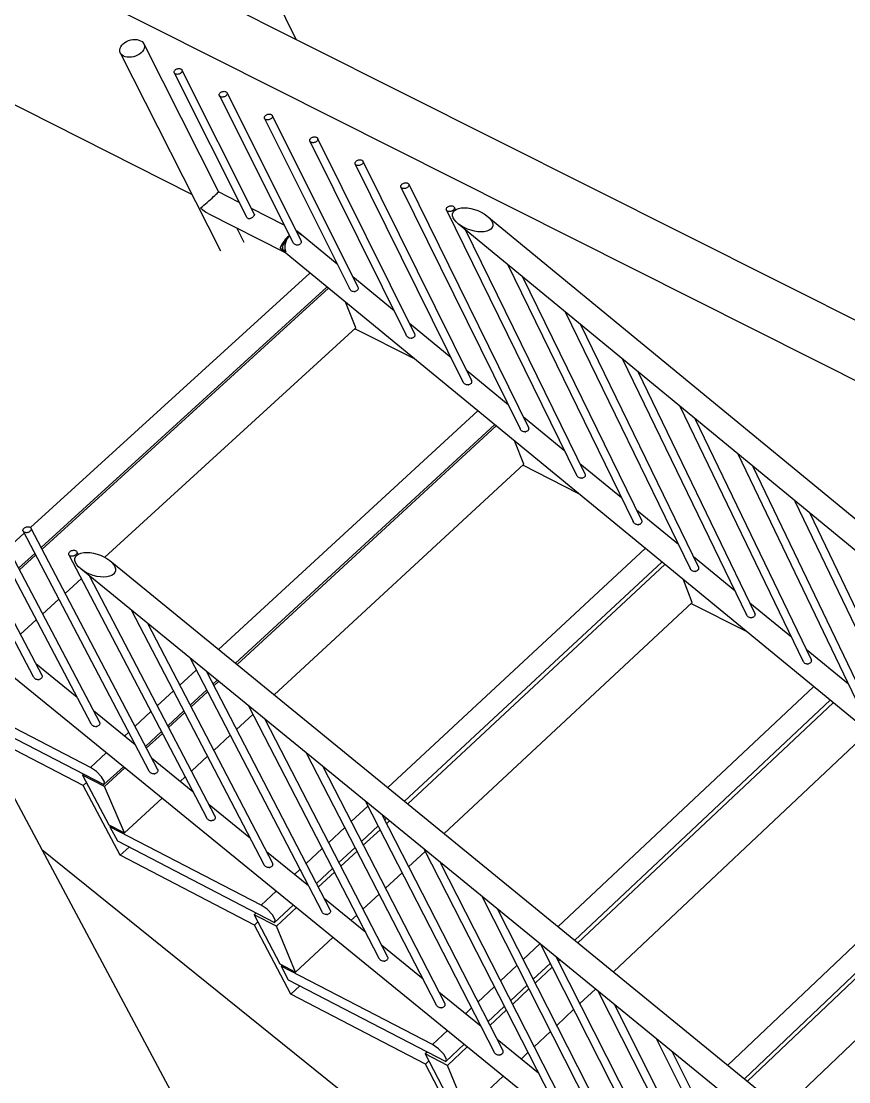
# Model space of a CAD drawing. Header units: millimetres. Extents: x 13967 to 26400, y -11617 to -3396.
# Drawn here: x 15631 to 16043, y -6279 to -5751 of the extents above; entities that cross this region are included whole.
import ezdxf

# ---------------------------------------------------------------- set-up
doc = ezdxf.new("R2010")
doc.units = ezdxf.units.MM
doc.header["$MEASUREMENT"] = 0
for name, color, linetype in [('NewA-Ee_25_10-M_WallsInternal', 7, 'Continuous'), ('NewA-Ee_35_10-M_StairsInternal', 7, 'Continuous'), ('NewA-Ss_25_15_60_05-M_BalustradeAndGuardingSystems', 7, 'Continuous')]:
    doc.layers.add(name, color=color, linetype=linetype)

# ---------------------------------------------------------------- blocks, each defined once
blk = doc.blocks.new('Section Elem_35_1', base_point=(20019.04, -7720.32))
at = {"layer": 'NewA-Ee_25_10-M_WallsInternal', "linetype": 'Continuous'}
blk.add_line((15767.77, -5760.52), (15661.63, -5545.98), dxfattribs=at)
blk = doc.blocks.new('Section Elem_52_1', base_point=(20019.04, -7720.32))
at = {"layer": 'NewA-Ee_25_10-M_WallsInternal', "linetype": 'Continuous'}
for p, q in [((15545.1, -5648.79), (16430.95, -6093.27)), ((15523.81, -5667.58), (16433.8, -6125.15))]:
    blk.add_line(p, q, dxfattribs=at)
blk = doc.blocks.new('Section Elem_100_1', base_point=(20019.04, -7720.32))
at = {"layer": 'NewA-Ee_25_10-M_WallsInternal', "linetype": 'Continuous'}
for q in [(15592.3, -6071.79), (15547.52, -6460.7)]:
    blk.add_line((15716.04, -6303.25), q, dxfattribs=at)
blk = doc.blocks.new('Section Elem_106_1', base_point=(20019.04, -7720.32))
at = {"layer": 'NewA-Ee_35_10-M_StairsInternal', "linetype": 'Continuous'}
for p, q in [((15715.87, -5837.69), (15574.99, -5766.47)), ((15774.62, -5876.76), (15635.59, -6003.3)), ((15783.06, -5883.69), (15640.88, -6013.24)), ((15783.79, -5884.29), (15641.34, -6014.11)), ((15797.52, -5903.94), (15792.55, -5891.48)), ((15797.52, -5903.94), (15672.57, -6018.06)), ((15826.64, -5919.46), (15796.97, -5904.44)), ((15858.13, -5945.32), (15729.2, -6063.89)), ((15866.49, -5952.19), (15737.66, -6070.79)), ((15867.21, -5952.77), (15738.38, -6071.38)), ((15881, -5971.82), (15876.55, -5960.44)), ((15881, -5971.82), (15756.8, -6086.42)), ((15908.09, -5986.33), (15880.46, -5972.32)), ((15632.47, -6006.14), (15624.35, -6013.53)), ((15637.72, -6016.13), (15629.61, -6023.52)), ((15638.17, -6016.99), (15630.07, -6024.38)), ((15941.37, -6013.66), (15813.37, -6132.59)), ((15949.65, -6020.45), (15821.74, -6139.42)), ((15951.2, -6021.73), (15823.31, -6140.7)), ((15660.92, -6028.7), (15652.86, -6036.06)), ((15964.7, -6040.49), (15960.41, -6029.28)), ((15649.71, -6038.94), (15641.63, -6046.32)), ((15964.7, -6040.49), (15841.39, -6155.46)), ((15991.72, -6054.99), (15964.17, -6040.99)), ((15638.48, -6049.19), (15630.55, -6056.43)), ((15718.07, -6074.13), (15709.88, -6081.66)), ((15728.47, -6079.25), (15726.39, -6081.16)), ((15729.19, -6079.84), (15726.84, -6082.01)), ((15706.73, -6084.56), (15698.69, -6091.95)), ((15723.24, -6084.07), (15715.06, -6091.6)), ((15723.68, -6084.92), (15715.5, -6092.45)), ((16025.18, -6082.46), (15898.12, -6201.75)), ((15665.43, -6122.54), (15601.85, -6089.69)), ((16033.37, -6089.18), (15906.4, -6208.51)), ((16034.9, -6090.44), (15907.94, -6209.77)), ((15605.63, -6096.77), (15672.11, -6131.14)), ((15695.55, -6094.84), (15687.57, -6102.18)), ((15711.92, -6094.49), (15703.88, -6101.89)), ((15712.36, -6095.34), (15704.33, -6102.74)), ((15746.22, -6096.18), (15738.09, -6103.69)), ((15661.77, -6131.55), (15609.86, -6104.7)), ((15684.45, -6105.05), (15682.37, -6106.96)), ((15700.75, -6104.77), (15692.79, -6112.1)), ((15701.2, -6105.62), (15693.23, -6112.95)), ((15734.94, -6106.59), (15726.79, -6114.11)), ((16048.11, -6108.92), (15925.68, -6224.25)), ((15673.3, -6115.3), (15665.43, -6122.54)), ((15723.66, -6117), (15715.65, -6124.39)), ((15668.36, -6124.57), (15665.43, -6122.54)), ((15681.8, -6122.22), (15672.11, -6131.14)), ((15682.52, -6122.81), (15672.49, -6132.05)), ((15661.95, -6125.89), (15661.46, -6126.35)), ((15672.49, -6132.05), (15661.46, -6126.35)), ((15661.46, -6126.35), (15674.56, -6151.09)), ((15671.01, -6127.32), (15668.36, -6124.57)), ((15672.43, -6129.81), (15671.01, -6127.32)), ((15712.53, -6127.27), (15710.09, -6129.53)), ((15663.41, -6130.04), (15661.77, -6131.55)), ((15680.18, -6166.27), (15661.77, -6131.55)), ((15672.11, -6131.14), (15672.43, -6129.81)), ((15682.35, -6155.12), (15672.49, -6132.05)), ((15701.04, -6137.88), (15682.35, -6155.12)), ((15803.5, -6141.77), (15795.13, -6149.54)), ((15812.62, -6147.91), (15811.72, -6148.74)), ((15814.19, -6149.19), (15812.67, -6150.6)), ((15674.56, -6151.09), (15682.35, -6155.12)), ((15675.62, -6151.63), (15675.1, -6152.11)), ((15750.41, -6191.09), (15675.1, -6152.11)), ((15675.1, -6152.11), (15678.82, -6159.13)), ((15792, -6152.45), (15783.88, -6160)), ((15808.58, -6151.67), (15800.23, -6159.43)), ((15809.53, -6153.53), (15801.18, -6161.29)), ((16108.69, -6151.02), (15982.56, -6270.67)), ((15678.82, -6159.13), (15757.02, -6199.62)), ((16116.8, -6157.67), (15990.75, -6277.36)), ((16118.3, -6158.9), (15992.26, -6278.59)), ((15641.21, -6163.34), (15997.7, -6450.46)), ((15684.65, -6162.15), (15680.18, -6166.27)), ((15780.75, -6162.9), (15772.7, -6170.38)), ((15797.1, -6162.34), (15788.99, -6169.89)), ((15798.05, -6164.2), (15789.95, -6171.74)), ((15831.86, -6164.34), (15823.65, -6172)), ((15747.11, -6200.95), (15680.18, -6166.27)), ((15769.59, -6173.28), (15766.89, -6175.79)), ((15785.87, -6172.79), (15777.83, -6180.27)), ((15786.83, -6174.64), (15778.79, -6182.12)), ((15820.52, -6174.92), (15812.2, -6182.68)), ((16131.21, -6177.1), (16009.66, -6292.79)), ((15757.88, -6184.16), (15750.41, -6191.09)), ((15809.08, -6185.59), (15801, -6193.12)), ((15753.34, -6193.11), (15750.41, -6191.09)), ((15766.29, -6191), (15757.02, -6199.62)), ((15747.88, -6194.89), (15746.87, -6195.82)), ((15757.92, -6201.54), (15746.87, -6195.82)), ((15746.87, -6195.82), (15759.7, -6220.31)), ((15755.97, -6195.85), (15753.34, -6193.11)), ((15757.37, -6198.32), (15755.97, -6195.85)), ((15767.87, -6192.29), (15757.92, -6201.54)), ((15797.89, -6196.02), (15795.02, -6198.7)), ((15748.76, -6199.41), (15747.11, -6200.95)), ((15765.12, -6235.32), (15747.11, -6200.95)), ((15757.02, -6199.62), (15757.37, -6198.32)), ((15767.5, -6224.35), (15757.92, -6201.54)), ((15786.03, -6207.07), (15767.5, -6224.35)), ((15889.05, -6210.26), (15880.71, -6218.1)), ((15897.34, -6217.02), (15897.28, -6217.08)), ((15759.7, -6220.31), (15767.5, -6224.35)), ((15760.74, -6220.84), (15760.23, -6221.32)), ((15835.63, -6260.42), (15760.23, -6221.32)), ((15760.23, -6221.32), (15763.87, -6228.27)), ((15877.59, -6221.03), (15869.39, -6228.72)), ((15894.15, -6220.02), (15885.72, -6227.94)), ((15895.08, -6221.86), (15886.66, -6229.78)), ((15898.89, -6218.28), (15898.21, -6218.92)), ((15763.87, -6228.27), (15842.16, -6268.88)), ((15769.53, -6231.2), (15765.12, -6235.32)), ((15866.28, -6231.65), (15858.15, -6239.28)), ((15882.6, -6230.87), (15874.42, -6238.57)), ((15883.54, -6232.71), (15875.36, -6240.4)), ((15916.64, -6232.76), (15908.91, -6240.04)), ((15832.13, -6270.09), (15765.12, -6235.32)), ((15855.05, -6242.19), (15851.97, -6245.08)), ((15871.31, -6241.49), (15863.19, -6249.11)), ((15872.25, -6243.32), (15864.14, -6250.95)), ((15905.79, -6242.98), (15897.39, -6250.89)), ((15843.03, -6253.47), (15835.63, -6260.42)), ((15894.29, -6253.82), (15886.13, -6261.5)), ((15851.35, -6260.25), (15842.16, -6268.88)), ((15832.97, -6264.11), (15831.98, -6265.04)), ((15843.04, -6270.78), (15831.98, -6265.04)), ((15831.98, -6265.04), (15844.53, -6289.27)), ((15838.55, -6262.44), (15835.63, -6260.42)), ((15841.17, -6265.16), (15838.55, -6262.44)), ((15842.54, -6267.6), (15841.17, -6265.16)), ((15852.9, -6261.51), (15843.04, -6270.78)), ((15883.04, -6264.41), (15879.64, -6267.62)), ((15833.79, -6268.53), (15832.13, -6270.09)), ((15849.75, -6304.11), (15832.13, -6270.09)), ((15842.16, -6268.88), (15842.54, -6267.6)), ((15852.34, -6293.33), (15843.04, -6270.78)), ((15870.72, -6276.02), (15852.34, -6293.33))]:
    blk.add_line(p, q, dxfattribs=at)
blk = doc.blocks.new('Section Elem_245_1', base_point=(20019.04, -7720.32))
at = {"layer": 'NewA-Ss_25_15_60_05-M_BalustradeAndGuardingSystems', "linetype": 'Continuous'}
for p, q in [((15692.07, -5762.81), (15729.14, -5836.39)), ((15680.23, -5767.16), (15730.05, -5865.75)), ((15707.09, -5777.2), (15743.11, -5848.84)), ((15710.94, -5775.78), (15746.92, -5847.43)), ((15729.55, -5788.51), (15765.96, -5861.21)), ((15733.4, -5787.09), (15770.16, -5860.57)), ((15752.04, -5799.83), (15794.25, -5884.44)), ((15755.89, -5798.41), (15798.45, -5883.8)), ((15774.57, -5811.18), (15822.51, -5907.65)), ((15778.43, -5809.75), (15826.7, -5907)), ((15797.14, -5822.54), (15850.74, -5930.82)), ((15801, -5821.11), (15854.92, -5930.17)), ((15823.77, -5832.57), (15883.3, -5953.48)), ((15726.68, -5838.73), (15727.37, -5838.1)), ((15727.37, -5838.1), (15727.97, -5837.55)), ((15727.97, -5837.55), (15728.47, -5837.09)), ((15728.47, -5837.09), (15728.83, -5836.73)), ((15728.83, -5836.73), (15729.06, -5836.5)), ((15729.06, -5836.5), (15729.14, -5836.39)), ((15739.48, -5841.61), (15729.14, -5836.39)), ((15819.91, -5834), (15879.13, -5954.14)), ((15720.59, -5844.06), (15721.18, -5843.57)), ((15721.18, -5843.57), (15721.86, -5842.98)), ((15721.86, -5842.98), (15722.62, -5842.33)), ((15722.62, -5842.33), (15723.42, -5841.63)), ((15723.42, -5841.63), (15724.26, -5840.89)), ((15724.26, -5840.89), (15725.1, -5840.15)), ((15725.1, -5840.15), (15725.91, -5839.42)), ((15725.91, -5839.42), (15726.68, -5838.73)), ((15720.12, -5844.45), (15720.59, -5844.06)), ((15721.32, -5845.5), (15720.12, -5844.45)), ((15722.62, -5846.41), (15721.32, -5845.5)), ((15723.96, -5847.14), (15722.62, -5846.41)), ((15723.96, -5847.14), (15761.92, -5866.34)), ((15743.11, -5848.84), (15743.25, -5849.08)), ((15761.79, -5852.89), (15745.54, -5844.68)), ((15745.84, -5849.11), (15746.13, -5848.91)), ((15746.13, -5848.91), (15746.37, -5848.69)), ((15746.37, -5848.69), (15746.6, -5848.48)), ((15746.77, -5848.26), (15746.6, -5848.48)), ((15746.89, -5848.03), (15746.77, -5848.26)), ((15746.91, -5847.97), (15746.89, -5848.03)), ((15746.91, -5847.97), (15746.96, -5847.82)), ((15746.92, -5847.43), (15746.98, -5847.62)), ((15746.98, -5847.62), (15746.96, -5847.82)), ((15842.56, -5845.4), (15907.29, -5977.26)), ((15846.41, -5843.97), (15847.07, -5845.31)), ((15862.66, -5848.21), (16306.12, -6213.22)), ((15743.25, -5849.08), (15743.44, -5849.27)), ((15743.44, -5849.27), (15743.68, -5849.42)), ((15743.68, -5849.42), (15743.95, -5849.53)), ((15743.95, -5849.53), (15744.24, -5849.58)), ((15744.24, -5849.58), (15744.56, -5849.58)), ((15744.56, -5849.58), (15744.88, -5849.52)), ((15744.88, -5849.52), (15745.21, -5849.41)), ((15745.21, -5849.41), (15745.45, -5849.29)), ((15745.45, -5849.29), (15745.53, -5849.27)), ((15745.53, -5849.27), (15745.84, -5849.11)), ((16297.53, -6221.79), (15848.49, -5852.34)), ((15738.18, -5854.33), (15741.75, -5861.41)), ((15763.05, -5859.33), (15762.35, -5860.14)), ((15763.05, -5859.31), (15762.36, -5860.09)), ((15762.53, -5860.24), (15763.13, -5859.37)), ((15763.78, -5858.55), (15763.05, -5859.31)), ((15763.78, -5858.56), (15763.05, -5859.33)), ((15763.13, -5859.37), (15763.8, -5858.57)), ((15763.95, -5858.65), (15763.34, -5859.48)), ((15763.4, -5859.59), (15763.99, -5858.73)), ((15764.36, -5858.01), (15763.78, -5858.55)), ((15763.78, -5858.56), (15763.78, -5858.56)), ((15763.8, -5858.57), (15764.36, -5858.01)), ((15764.43, -5858.15), (15763.95, -5858.65)), ((15763.99, -5858.73), (15764.47, -5858.23)), ((15764.36, -5858.01), (15764.36, -5858.01)), ((15767.94, -5855.79), (15767.78, -5855.8)), ((15768.18, -5855.9), (15767.94, -5855.79)), ((15767.98, -5856.2), (15768.05, -5856.2)), ((15768.05, -5856.2), (15768.59, -5856.32)), ((15768.61, -5856.48), (15768.1, -5856.46)), ((15768.87, -5856.47), (15768.18, -5855.9)), ((15768.23, -5856.71), (15768.76, -5856.79)), ((15768.59, -5856.32), (15768.66, -5856.37)), ((15768.59, -5856.32), (15769.33, -5856.7)), ((15769.33, -5856.7), (15768.61, -5856.48)), ((15768.76, -5856.79), (15769.52, -5857.09)), ((15769.97, -5857.07), (15769.33, -5856.7)), ((15769.52, -5857.09), (15770.21, -5857.57)), ((15770.5, -5857.6), (15769.97, -5857.07)), ((15770.21, -5857.57), (15770.27, -5857.63)), ((15788.23, -5872.36), (15770.21, -5857.57)), ((15770.78, -5858.03), (15770.5, -5857.6)), ((15851.88, -5855.12), (15911.45, -5976.6)), ((15760.03, -5863.66), (15759.89, -5864.15)), ((15759.98, -5863.97), (15759.89, -5864.3)), ((15759.89, -5864.15), (15759.89, -5864.3)), ((15759.89, -5864.3), (15761.2, -5865.22)), ((15760.25, -5863.32), (15759.98, -5863.97)), ((15760.29, -5863.07), (15760.03, -5863.66)), ((15760.63, -5862.59), (15760.25, -5863.32)), ((15760.67, -5862.4), (15760.29, -5863.07)), ((15761.12, -5861.8), (15760.63, -5862.59)), ((15761.15, -5861.66), (15760.67, -5862.4)), ((15761.11, -5864.55), (15761.15, -5863.78)), ((15761.2, -5865.22), (15761.11, -5864.55)), ((15761.7, -5860.97), (15761.12, -5861.8)), ((15761.72, -5860.89), (15761.15, -5861.66)), ((15761.15, -5863.78), (15761.32, -5862.93)), ((15761.32, -5862.93), (15761.61, -5862.04)), ((15761.61, -5862.04), (15762.02, -5861.14)), ((15762.35, -5860.14), (15761.7, -5860.97)), ((15762.36, -5860.09), (15761.72, -5860.89)), ((15762.02, -5861.14), (15762.53, -5860.24)), ((15762.18, -5862.33), (15762.05, -5863.3)), ((15762.05, -5863.3), (15762.07, -5864.24)), ((15762.07, -5864.24), (15762.23, -5865.11)), ((15762.44, -5861.35), (15762.18, -5862.33)), ((15762.25, -5863.7), (15762.33, -5862.63)), ((15762.32, -5864.74), (15762.25, -5863.7)), ((15762.33, -5862.63), (15762.55, -5861.57)), ((15762.83, -5860.39), (15762.44, -5861.35)), ((15762.55, -5861.57), (15762.91, -5860.55)), ((15763.34, -5859.48), (15762.83, -5860.39)), ((15762.91, -5860.55), (15763.4, -5859.59)), ((15765.96, -5861.21), (15766.17, -5861.57)), ((15766.17, -5861.57), (15766.42, -5861.9)), ((15766.42, -5861.9), (15766.73, -5862.19)), ((15766.73, -5862.19), (15767.06, -5862.42)), ((15767.06, -5862.42), (15767.42, -5862.6)), ((15767.42, -5862.6), (15767.8, -5862.72)), ((15767.8, -5862.72), (15768.18, -5862.77)), ((15768.18, -5862.77), (15768.55, -5862.75)), ((15768.55, -5862.75), (15768.81, -5862.69)), ((15768.81, -5862.69), (15768.9, -5862.68)), ((15768.9, -5862.68), (15769.24, -5862.57)), ((15769.24, -5862.57), (15769.54, -5862.41)), ((15769.54, -5862.41), (15769.8, -5862.19)), ((15769.8, -5862.19), (15770.02, -5861.98)), ((15770.18, -5861.72), (15770.02, -5861.98)), ((15770.16, -5860.57), (15770.27, -5860.87)), ((15770.27, -5861.44), (15770.18, -5861.72)), ((15770.27, -5860.87), (15770.3, -5861.16)), ((15770.27, -5861.36), (15770.3, -5861.16)), ((15770.27, -5861.36), (15770.27, -5861.44)), ((15761.2, -5865.22), (15761.42, -5865.78)), ((15762.73, -5866.2), (15761.2, -5865.22)), ((15761.42, -5865.78), (15761.76, -5866.2)), ((16364.83, -6361.29), (15761.76, -5866.2)), ((15762.23, -5865.11), (15762.53, -5865.89)), ((15762.54, -5865.72), (15762.32, -5864.74)), ((15762.53, -5865.89), (15762.73, -5866.2)), ((15762.73, -5866.2), (15762.54, -5865.72)), ((15872.84, -5872.37), (15935.41, -6000.35)), ((15816.53, -5895.6), (15795.88, -5878.65)), ((15880.44, -5878.62), (15939.57, -5999.69)), ((15794.25, -5884.44), (15794.22, -5884.35)), ((15794.46, -5884.8), (15794.25, -5884.44)), ((15794.72, -5885.13), (15794.46, -5884.8)), ((15795.02, -5885.42), (15794.72, -5885.13)), ((15795.35, -5885.66), (15795.02, -5885.42)), ((15795.72, -5885.83), (15795.35, -5885.66)), ((15797.53, -5885.8), (15797.19, -5885.91)), ((15797.83, -5885.64), (15797.53, -5885.8)), ((15798.08, -5885.42), (15797.83, -5885.64)), ((15798.3, -5885.2), (15798.08, -5885.42)), ((15798.46, -5884.95), (15798.3, -5885.2)), ((15798.38, -5883.68), (15798.45, -5883.8)), ((15798.45, -5883.8), (15798.55, -5884.1)), ((15798.55, -5884.66), (15798.46, -5884.95)), ((15798.55, -5884.1), (15798.59, -5884.39)), ((15798.56, -5884.59), (15798.55, -5884.66)), ((15798.59, -5884.39), (15798.56, -5884.59)), ((15796.09, -5885.95), (15795.72, -5885.83)), ((15796.47, -5886), (15796.09, -5885.95)), ((15796.84, -5885.98), (15796.47, -5886)), ((15796.84, -5885.98), (15797.1, -5885.92)), ((15797.19, -5885.91), (15797.1, -5885.92)), ((15901.6, -5896.03), (15963.7, -6023.58)), ((15844.8, -5918.82), (15824.15, -5901.86)), ((15826.63, -5906.89), (15826.7, -5907)), ((15909.17, -5902.26), (15967.85, -6022.91)), ((15822.72, -5908.01), (15822.51, -5907.65)), ((15822.97, -5908.33), (15822.72, -5908.01)), ((15823.28, -5908.62), (15822.97, -5908.33)), ((15823.61, -5908.86), (15823.28, -5908.62)), ((15823.97, -5909.04), (15823.61, -5908.86)), ((15824.35, -5909.15), (15823.97, -5909.04)), ((15824.73, -5909.2), (15824.35, -5909.15)), ((15825.09, -5909.18), (15824.73, -5909.2)), ((15825.09, -5909.18), (15825.36, -5909.12)), ((15825.45, -5909.11), (15825.36, -5909.12)), ((15825.79, -5909), (15825.45, -5909.11)), ((15826.09, -5908.84), (15825.79, -5909)), ((15826.34, -5908.62), (15826.09, -5908.84)), ((15826.56, -5908.41), (15826.34, -5908.62)), ((15826.71, -5908.15), (15826.56, -5908.41)), ((15826.7, -5907), (15826.81, -5907.3)), ((15826.8, -5907.86), (15826.71, -5908.15)), ((15826.81, -5907.79), (15826.8, -5907.86)), ((15826.81, -5907.3), (15826.84, -5907.59)), ((15826.84, -5907.59), (15826.81, -5907.79)), ((15930.12, -5919.5), (15991.76, -6046.62)), ((15873.24, -5942.18), (15852.39, -5925.05)), ((15937.66, -5925.7), (15995.9, -6045.95)), ((15850.74, -5930.82), (15850.7, -5930.73)), ((15850.94, -5931.18), (15850.74, -5930.82)), ((15851.2, -5931.51), (15850.94, -5931.18)), ((15851.5, -5931.8), (15851.2, -5931.51)), ((15851.84, -5932.03), (15851.5, -5931.8)), ((15852.2, -5932.21), (15851.84, -5932.03)), ((15852.57, -5932.33), (15852.2, -5932.21)), ((15852.95, -5932.38), (15852.57, -5932.33)), ((15853.32, -5932.36), (15852.95, -5932.38)), ((15853.32, -5932.36), (15853.58, -5932.29)), ((15853.67, -5932.28), (15853.58, -5932.29)), ((15854.01, -5932.17), (15853.67, -5932.28)), ((15854.31, -5932.01), (15854.01, -5932.17)), ((15854.56, -5931.79), (15854.31, -5932.01)), ((15854.78, -5931.58), (15854.56, -5931.79)), ((15854.93, -5931.32), (15854.78, -5931.58)), ((15854.85, -5930.06), (15854.92, -5930.17)), ((15854.92, -5930.17), (15855.02, -5930.47)), ((15855.02, -5931.04), (15854.93, -5931.32)), ((15855.02, -5930.47), (15855.06, -5930.76)), ((15855.03, -5930.96), (15855.02, -5931.04)), ((15855.06, -5930.76), (15855.03, -5930.96)), ((15958.61, -5942.94), (16019.78, -6069.63)), ((15901.44, -5965.34), (15880.79, -5948.38)), ((15966.11, -5949.11), (16023.91, -6068.95)), ((15879.13, -5954.14), (15879.1, -5954.04)), ((15879.34, -5954.5), (15879.13, -5954.14)), ((15883.24, -5953.37), (15883.3, -5953.48)), ((15883.3, -5953.48), (15883.41, -5953.78)), ((15883.41, -5954.35), (15883.32, -5954.63)), ((15883.41, -5953.78), (15883.44, -5954.07)), ((15883.44, -5954.07), (15883.41, -5954.27)), ((15883.41, -5954.27), (15883.41, -5954.35)), ((15879.59, -5954.82), (15879.34, -5954.5)), ((15879.89, -5955.11), (15879.59, -5954.82)), ((15880.23, -5955.35), (15879.89, -5955.11)), ((15880.59, -5955.53), (15880.23, -5955.35)), ((15880.96, -5955.64), (15880.59, -5955.53)), ((15881.34, -5955.69), (15880.96, -5955.64)), ((15881.71, -5955.67), (15881.34, -5955.69)), ((15881.71, -5955.67), (15881.97, -5955.61)), ((15882.06, -5955.59), (15881.97, -5955.61)), ((15882.4, -5955.49), (15882.06, -5955.59)), ((15882.69, -5955.32), (15882.4, -5955.49)), ((15882.95, -5955.11), (15882.69, -5955.32)), ((15883.16, -5954.89), (15882.95, -5955.11)), ((15883.32, -5954.63), (15883.16, -5954.89)), ((15987.5, -5966.71), (16048.2, -6092.96)), ((15929.6, -5988.47), (15908.96, -5971.52)), ((15994.97, -5972.85), (16052.32, -6092.28)), ((15590.26, -5980.25), (15641.28, -6076.71)), ((15907.29, -5977.26), (15907.25, -5977.16)), ((15907.49, -5977.62), (15907.29, -5977.26)), ((15907.75, -5977.94), (15907.49, -5977.62)), ((15908.05, -5978.23), (15907.75, -5977.94)), ((15908.38, -5978.47), (15908.05, -5978.23)), ((15908.74, -5978.64), (15908.38, -5978.47)), ((15909.12, -5978.76), (15908.74, -5978.64)), ((15909.49, -5978.81), (15909.12, -5978.76)), ((15909.86, -5978.79), (15909.49, -5978.81)), ((15909.86, -5978.79), (15910.12, -5978.72)), ((15910.21, -5978.71), (15910.12, -5978.72)), ((15910.55, -5978.6), (15910.21, -5978.71)), ((15910.85, -5978.44), (15910.55, -5978.6)), ((15911.1, -5978.22), (15910.85, -5978.44)), ((15911.32, -5978.01), (15911.1, -5978.22)), ((15911.47, -5977.75), (15911.32, -5978.01)), ((15911.39, -5976.49), (15911.45, -5976.6)), ((15911.45, -5976.6), (15911.56, -5976.9)), ((15911.56, -5977.46), (15911.47, -5977.75)), ((15911.56, -5976.9), (15911.59, -5977.19)), ((15911.59, -5977.19), (15911.56, -5977.39)), ((15911.56, -5977.39), (15911.56, -5977.46)), ((15586.34, -5981.71), (15637.01, -6077.4)), ((16015.92, -5990.09), (16076.15, -6115.91)), ((15609.03, -5993.36), (15665.69, -6100.75)), ((15612.95, -5991.89), (15669.95, -6100.06)), ((15957.94, -6011.74), (15937.09, -5994.62)), ((16023.35, -5996.2), (16080.27, -6115.23)), ((15935.41, -6000.35), (15935.37, -6000.25)), ((15935.62, -6000.71), (15935.41, -6000.35)), ((15935.87, -6001.04), (15935.62, -6000.71)), ((15936.17, -6001.32), (15935.87, -6001.04)), ((15936.51, -6001.56), (15936.17, -6001.32)), ((15936.87, -6001.74), (15936.51, -6001.56)), ((15937.24, -6001.85), (15936.87, -6001.74)), ((15937.61, -6001.9), (15937.24, -6001.85)), ((15937.98, -6001.88), (15938.24, -6001.81)), ((15938.33, -6001.8), (15938.24, -6001.81)), ((15938.67, -6001.69), (15938.33, -6001.8)), ((15938.96, -6001.53), (15938.67, -6001.69)), ((15939.21, -6001.31), (15938.96, -6001.53)), ((15939.43, -6001.1), (15939.21, -6001.31)), ((15939.59, -6000.84), (15939.43, -6001.1)), ((15939.57, -5999.69), (15939.67, -5999.99)), ((15939.68, -6000.55), (15939.59, -6000.84)), ((15939.67, -5999.99), (15939.71, -6000.27)), ((15939.71, -6000.27), (15939.68, -6000.48)), ((15939.68, -6000.48), (15939.68, -6000.55)), ((15631.92, -6005.1), (15694.54, -6124.24)), ((15635.84, -6003.64), (15698.79, -6123.55)), ((15937.98, -6001.88), (15937.61, -6001.9)), ((15654.69, -6016.78), (15723.14, -6147.54)), ((15658.61, -6015.31), (15659.3, -6016.65)), ((15675, -6019.66), (16125.74, -6387.53)), ((15986.04, -6034.82), (15965.39, -6017.86)), ((15967.85, -6022.91), (15967.96, -6023.21)), ((16116.86, -6396.11), (15660.6, -6023.89)), ((15664.94, -6027.43), (15727.39, -6146.84)), ((15963.7, -6023.58), (15963.66, -6023.48)), ((15963.91, -6023.94), (15963.7, -6023.58)), ((15964.16, -6024.27), (15963.91, -6023.94)), ((15964.46, -6024.55), (15964.16, -6024.27)), ((15964.8, -6024.79), (15964.46, -6024.55)), ((15965.15, -6024.96), (15964.8, -6024.79)), ((15965.53, -6025.08), (15965.15, -6024.96)), ((15965.9, -6025.13), (15965.53, -6025.08)), ((15966.27, -6025.11), (15965.9, -6025.13)), ((15966.27, -6025.11), (15966.53, -6025.04)), ((15966.62, -6025.03), (15966.53, -6025.04)), ((15966.95, -6024.92), (15966.62, -6025.03)), ((15967.25, -6024.76), (15966.95, -6024.92)), ((15967.5, -6024.54), (15967.25, -6024.76)), ((15967.72, -6024.32), (15967.5, -6024.54)), ((15967.87, -6024.07), (15967.72, -6024.32)), ((15967.96, -6023.78), (15967.87, -6024.07)), ((15967.96, -6023.21), (15967.99, -6023.5)), ((15967.99, -6023.5), (15967.96, -6023.71)), ((15967.96, -6023.71), (15967.96, -6023.78)), ((16188.02, -6534.33), (15575.38, -6035.58)), ((16014.1, -6057.87), (15993.46, -6040.91)), ((15685.82, -6044.47), (15751.72, -6170.8)), ((15991.96, -6046.98), (15991.76, -6046.62)), ((15992.22, -6047.3), (15991.96, -6046.98)), ((15992.52, -6047.59), (15992.22, -6047.3)), ((15992.85, -6047.82), (15992.52, -6047.59)), ((15993.21, -6048), (15992.85, -6047.82)), ((15993.58, -6048.11), (15993.21, -6048)), ((15993.95, -6048.16), (15993.58, -6048.11)), ((15994.32, -6048.14), (15993.95, -6048.16)), ((15994.32, -6048.14), (15994.58, -6048.08)), ((15994.67, -6048.06), (15994.58, -6048.08)), ((15995, -6047.96), (15994.67, -6048.06)), ((15995.3, -6047.79), (15995, -6047.96)), ((15995.55, -6047.57), (15995.3, -6047.79)), ((15995.77, -6047.36), (15995.55, -6047.57)), ((15995.92, -6047.1), (15995.77, -6047.36)), ((15995.84, -6045.85), (15995.9, -6045.95)), ((15995.9, -6045.95), (15996, -6046.25)), ((15996.01, -6046.81), (15995.92, -6047.1)), ((15996, -6046.25), (15996.04, -6046.53)), ((15996.04, -6046.53), (15996.01, -6046.74)), ((15996.01, -6046.74), (15996.01, -6046.81)), ((15693.96, -6051.1), (15755.96, -6170.1)), ((16042.56, -6081.24), (16021.49, -6063.94)), ((15715.05, -6068.31), (15780.46, -6194.21)), ((16019.78, -6069.63), (16019.74, -6069.52)), ((16019.98, -6069.98), (16019.78, -6069.63)), ((16020.24, -6070.31), (16019.98, -6069.98)), ((16020.54, -6070.6), (16020.24, -6070.31)), ((16023.78, -6070.36), (16023.57, -6070.58)), ((16023.93, -6070.11), (16023.78, -6070.36)), ((16023.91, -6068.95), (16024.02, -6069.25)), ((16024.02, -6069.82), (16023.93, -6070.11)), ((16024.02, -6069.25), (16024.05, -6069.54)), ((16024.03, -6069.74), (16024.02, -6069.82)), ((16024.05, -6069.54), (16024.03, -6069.74)), ((15658.86, -6087.81), (15638.29, -6071.05)), ((15723.16, -6074.92), (15784.7, -6193.5)), ((16020.87, -6070.83), (16020.54, -6070.6)), ((16021.23, -6071.01), (16020.87, -6070.83)), ((16021.6, -6071.12), (16021.23, -6071.01)), ((16021.97, -6071.17), (16021.6, -6071.12)), ((16022.34, -6071.15), (16021.97, -6071.17)), ((16022.34, -6071.15), (16022.6, -6071.08)), ((16022.69, -6071.07), (16022.6, -6071.08)), ((16023.02, -6070.96), (16022.69, -6071.07)), ((16023.32, -6070.8), (16023.02, -6070.96)), ((16023.57, -6070.58), (16023.32, -6070.8)), ((15637.01, -6077.4), (15636.99, -6077.35)), ((15637.22, -6077.76), (15637.01, -6077.4)), ((15637.48, -6078.09), (15637.22, -6077.76)), ((15637.78, -6078.38), (15637.48, -6078.09)), ((15638.12, -6078.62), (15637.78, -6078.38)), ((15638.49, -6078.8), (15638.12, -6078.62)), ((15638.87, -6078.92), (15638.49, -6078.8)), ((15639.26, -6078.97), (15638.87, -6078.92)), ((15639.63, -6078.95), (15639.26, -6078.97)), ((15639.63, -6078.95), (15639.9, -6078.88)), ((15639.99, -6078.87), (15639.9, -6078.88)), ((15640.34, -6078.76), (15639.99, -6078.87)), ((15640.64, -6078.59), (15640.34, -6078.76)), ((15640.9, -6078.37), (15640.64, -6078.59)), ((15641.12, -6078.14), (15640.9, -6078.37)), ((15641.29, -6077.88), (15641.12, -6078.14)), ((15641.2, -6076.57), (15641.28, -6076.71)), ((15641.28, -6076.71), (15641.39, -6077.01)), ((15641.38, -6077.59), (15641.29, -6077.88)), ((15641.39, -6077.52), (15641.38, -6077.59)), ((15641.39, -6077.01), (15641.42, -6077.31)), ((15641.42, -6077.31), (15641.39, -6077.52)), ((15687.76, -6111.34), (15666.98, -6094.42)), ((15744.04, -6091.96), (15808.97, -6217.42)), ((15665.69, -6100.75), (15665.67, -6100.7)), ((15665.89, -6101.11), (15665.69, -6100.75)), ((15666.15, -6101.45), (15665.89, -6101.11)), ((15666.46, -6101.73), (15666.15, -6101.45)), ((15666.8, -6101.97), (15666.46, -6101.73)), ((15667.17, -6102.15), (15666.8, -6101.97)), ((15669.32, -6101.94), (15669.01, -6102.1)), ((15669.57, -6101.71), (15669.32, -6101.94)), ((15669.8, -6101.49), (15669.57, -6101.71)), ((15669.96, -6101.23), (15669.8, -6101.49)), ((15669.87, -6099.92), (15669.95, -6100.06)), ((15669.95, -6100.06), (15670.06, -6100.36)), ((15670.05, -6100.94), (15669.96, -6101.23)), ((15670.06, -6100.87), (15670.05, -6100.94)), ((15670.06, -6100.36), (15670.09, -6100.66)), ((15670.09, -6100.66), (15670.06, -6100.87)), ((15752.1, -6098.54), (15813.19, -6216.71)), ((15667.55, -6102.27), (15667.17, -6102.15)), ((15667.93, -6102.32), (15667.55, -6102.27)), ((15668.31, -6102.3), (15667.93, -6102.32)), ((15668.31, -6102.3), (15668.57, -6102.23)), ((15668.66, -6102.22), (15668.57, -6102.23)), ((15669.01, -6102.1), (15668.66, -6102.22)), ((15772.99, -6115.57), (15837.44, -6240.6)), ((15716.41, -6134.68), (15695.84, -6117.93)), ((15781.01, -6122.12), (15841.65, -6239.89)), ((15694.54, -6124.24), (15694.51, -6124.19)), ((15694.74, -6124.61), (15694.54, -6124.24)), ((15695, -6124.94), (15694.74, -6124.61)), ((15695.31, -6125.23), (15695, -6124.94)), ((15695.65, -6125.46), (15695.31, -6125.23)), ((15696.02, -6125.64), (15695.65, -6125.46)), ((15696.4, -6125.76), (15696.02, -6125.64)), ((15696.78, -6125.81), (15696.4, -6125.76)), ((15697.15, -6125.78), (15696.78, -6125.81)), ((15697.15, -6125.78), (15697.42, -6125.72)), ((15697.51, -6125.7), (15697.42, -6125.72)), ((15697.86, -6125.59), (15697.51, -6125.7)), ((15698.16, -6125.42), (15697.86, -6125.59)), ((15698.42, -6125.2), (15698.16, -6125.42)), ((15698.64, -6124.98), (15698.42, -6125.2)), ((15698.8, -6124.72), (15698.64, -6124.98)), ((15698.71, -6123.41), (15698.79, -6123.55)), ((15698.79, -6123.55), (15698.9, -6123.85)), ((15698.89, -6124.43), (15698.8, -6124.72)), ((15698.9, -6124.35), (15698.89, -6124.43)), ((15698.9, -6123.85), (15698.93, -6124.14)), ((15698.93, -6124.14), (15698.9, -6124.35)), ((15745.04, -6157.99), (15724.47, -6141.24)), ((15802.34, -6139.52), (15866.31, -6264.11)), ((15723.14, -6147.54), (15723.12, -6147.48)), ((15723.35, -6147.9), (15723.14, -6147.54)), ((15723.61, -6148.23), (15723.35, -6147.9)), ((15723.92, -6148.52), (15723.61, -6148.23)), ((15724.26, -6148.76), (15723.92, -6148.52)), ((15724.62, -6148.94), (15724.26, -6148.76)), ((15725, -6149.05), (15724.62, -6148.94)), ((15725.39, -6149.1), (15725, -6149.05)), ((15725.76, -6149.08), (15725.39, -6149.1)), ((15725.76, -6149.08), (15726.03, -6149.01)), ((15726.12, -6149), (15726.03, -6149.01)), ((15726.46, -6148.89), (15726.12, -6149)), ((15726.76, -6148.72), (15726.46, -6148.89)), ((15727.02, -6148.49), (15726.76, -6148.72)), ((15727.24, -6148.27), (15727.02, -6148.49)), ((15727.4, -6148.01), (15727.24, -6148.27)), ((15727.32, -6146.7), (15727.39, -6146.84)), ((15727.39, -6146.84), (15727.5, -6147.14)), ((15727.5, -6147.72), (15727.4, -6148.01)), ((15727.5, -6147.14), (15727.53, -6147.44)), ((15727.53, -6147.44), (15727.5, -6147.64)), ((15727.5, -6147.64), (15727.5, -6147.72)), ((15810.33, -6146.04), (15870.52, -6263.39)), ((15773.83, -6181.44), (15753.05, -6164.52)), ((15831.22, -6163.08), (15894.71, -6287.23)), ((15755.96, -6170.1), (15756.07, -6170.4)), ((15756.07, -6170.4), (15756.1, -6170.7)), ((15839.17, -6169.57), (15898.91, -6286.51)), ((15751.93, -6171.17), (15751.72, -6170.8)), ((15752.19, -6171.5), (15751.93, -6171.17)), ((15752.49, -6171.79), (15752.19, -6171.5)), ((15752.83, -6172.02), (15752.49, -6171.79)), ((15753.2, -6172.2), (15752.83, -6172.02)), ((15753.57, -6172.32), (15753.2, -6172.2)), ((15753.96, -6172.36), (15753.57, -6172.32)), ((15754.33, -6172.34), (15753.96, -6172.36)), ((15754.33, -6172.34), (15754.6, -6172.27)), ((15754.69, -6172.26), (15754.6, -6172.27)), ((15755.03, -6172.15), (15754.69, -6172.26)), ((15755.33, -6171.98), (15755.03, -6172.15)), ((15755.59, -6171.76), (15755.33, -6171.98)), ((15755.81, -6171.54), (15755.59, -6171.76)), ((15755.97, -6171.28), (15755.81, -6171.54)), ((15756.06, -6170.98), (15755.97, -6171.28)), ((15756.07, -6170.91), (15756.06, -6170.98)), ((15756.1, -6170.7), (15756.07, -6170.91)), ((15802.38, -6204.7), (15781.81, -6187.94)), ((15860.06, -6186.61), (15923.07, -6310.33)), ((15780.46, -6194.21), (15780.44, -6194.15)), ((15780.67, -6194.57), (15780.46, -6194.21)), ((15780.93, -6194.9), (15780.67, -6194.57)), ((15781.23, -6195.19), (15780.93, -6194.9)), ((15781.57, -6195.43), (15781.23, -6195.19)), ((15781.94, -6195.6), (15781.57, -6195.43)), ((15782.32, -6195.72), (15781.94, -6195.6)), ((15782.7, -6195.77), (15782.32, -6195.72)), ((15783.07, -6195.74), (15782.7, -6195.77)), ((15783.07, -6195.74), (15783.34, -6195.68)), ((15783.43, -6195.66), (15783.34, -6195.68)), ((15783.77, -6195.55), (15783.43, -6195.66)), ((15784.07, -6195.38), (15783.77, -6195.55)), ((15784.33, -6195.16), (15784.07, -6195.38)), ((15784.55, -6194.94), (15784.33, -6195.16)), ((15784.71, -6194.68), (15784.55, -6194.94)), ((15784.7, -6193.5), (15784.8, -6193.81)), ((15784.8, -6194.38), (15784.71, -6194.68)), ((15784.8, -6193.81), (15784.84, -6194.1)), ((15784.84, -6194.1), (15784.8, -6194.31)), ((15784.8, -6194.31), (15784.8, -6194.38)), ((15867.98, -6193.07), (15927.26, -6309.6)), ((15830.9, -6227.92), (15810.33, -6211.17)), ((15889.3, -6210.47), (15951.84, -6333.75)), ((15808.97, -6217.42), (15808.94, -6217.36)), ((15809.17, -6217.78), (15808.97, -6217.42)), ((15809.43, -6218.11), (15809.17, -6217.78)), ((15813.21, -6217.88), (15813.05, -6218.14)), ((15813.19, -6216.71), (15813.3, -6217.01)), ((15813.3, -6217.59), (15813.21, -6217.88)), ((15813.3, -6217.01), (15813.33, -6217.31)), ((15813.33, -6217.31), (15813.3, -6217.51)), ((15813.3, -6217.51), (15813.3, -6217.59)), ((15897.19, -6216.9), (15956.02, -6333.02)), ((15809.74, -6218.4), (15809.43, -6218.11)), ((15810.08, -6218.63), (15809.74, -6218.4)), ((15810.44, -6218.81), (15810.08, -6218.63)), ((15810.82, -6218.93), (15810.44, -6218.81)), ((15811.2, -6218.97), (15810.82, -6218.93)), ((15811.57, -6218.95), (15811.2, -6218.97)), ((15811.57, -6218.95), (15811.84, -6218.88)), ((15811.93, -6218.87), (15811.84, -6218.88)), ((15812.27, -6218.76), (15811.93, -6218.87)), ((15812.57, -6218.59), (15812.27, -6218.76)), ((15812.83, -6218.37), (15812.57, -6218.59)), ((15813.05, -6218.14), (15812.83, -6218.37)), ((15859.82, -6251.47), (15838.81, -6234.36)), ((15918.07, -6233.94), (15980.13, -6356.79)), ((15837.64, -6240.96), (15837.44, -6240.6)), ((15837.9, -6241.29), (15837.64, -6240.96)), ((15838.21, -6241.58), (15837.9, -6241.29)), ((15838.54, -6241.82), (15838.21, -6241.58)), ((15838.91, -6241.99), (15838.54, -6241.82)), ((15839.29, -6242.11), (15838.91, -6241.99)), ((15839.67, -6242.15), (15839.29, -6242.11)), ((15840.04, -6242.13), (15839.67, -6242.15)), ((15840.04, -6242.13), (15840.3, -6242.06)), ((15840.39, -6242.05), (15840.3, -6242.06)), ((15840.73, -6241.94), (15840.39, -6242.05)), ((15841.04, -6241.77), (15840.73, -6241.94)), ((15841.29, -6241.55), (15841.04, -6241.77)), ((15841.51, -6241.32), (15841.29, -6241.55)), ((15841.67, -6241.06), (15841.51, -6241.32)), ((15841.58, -6239.76), (15841.65, -6239.89)), ((15841.65, -6239.89), (15841.76, -6240.19)), ((15841.76, -6240.77), (15841.67, -6241.06)), ((15841.76, -6240.19), (15841.79, -6240.48)), ((15841.79, -6240.48), (15841.76, -6240.69)), ((15841.76, -6240.69), (15841.76, -6240.77)), ((15925.92, -6240.34), (15984.31, -6356.06)), ((15888.27, -6274.64), (15867.69, -6257.89)), ((15946.81, -6257.38), (16008.39, -6379.81)), ((15866.31, -6264.11), (15866.28, -6264.04)), ((15866.51, -6264.47), (15866.31, -6264.11)), ((15866.77, -6264.8), (15866.51, -6264.47)), ((15867.07, -6265.09), (15866.77, -6264.8)), ((15867.41, -6265.32), (15867.07, -6265.09)), ((15867.78, -6265.5), (15867.41, -6265.32)), ((15868.15, -6265.61), (15867.78, -6265.5)), ((15869.26, -6265.56), (15869.17, -6265.57)), ((15869.6, -6265.44), (15869.26, -6265.56)), ((15869.9, -6265.27), (15869.6, -6265.44)), ((15870.15, -6265.05), (15869.9, -6265.27)), ((15870.37, -6264.83), (15870.15, -6265.05)), ((15870.53, -6264.57), (15870.37, -6264.83)), ((15870.44, -6263.26), (15870.52, -6263.39)), ((15870.52, -6263.39), (15870.62, -6263.69)), ((15870.62, -6264.27), (15870.53, -6264.57)), ((15870.62, -6263.69), (15870.66, -6263.99)), ((15870.63, -6264.2), (15870.62, -6264.27)), ((15870.66, -6263.99), (15870.63, -6264.2)), ((15954.62, -6263.75), (16012.56, -6379.07)), ((15868.53, -6265.66), (15868.15, -6265.61)), ((15868.9, -6265.64), (15868.53, -6265.66)), ((15868.9, -6265.64), (15869.17, -6265.57))]:
    blk.add_line(p, q, dxfattribs=at)
at = {"layer": 'NewA-Ss_25_15_60_05-M_BalustradeAndGuardingSystems', "linetype": 'Continuous', "flags": 128}
for points in [[(15679.99, -5765.71), (15680.15, -5764.94), (15680.49, -5764.17), (15681, -5763.43), (15681.67, -5762.73), (15682.48, -5762.1), (15683.4, -5761.56), (15684.4, -5761.12), (15685.45, -5760.8), (15686.53, -5760.61), (15687.59, -5760.55), (15688.61, -5760.63), (15689.56, -5760.84), (15690.4, -5761.17), (15691.12, -5761.62), (15691.68, -5762.17), (15692.07, -5762.81), (15692.29, -5763.51), (15692.32, -5764.26), (15692.16, -5765.03), (15691.82, -5765.8), (15691.3, -5766.54), (15690.63, -5767.24), (15689.83, -5767.87), (15688.91, -5768.41), (15687.91, -5768.85), (15686.85, -5769.17), (15685.78, -5769.36), (15684.71, -5769.42), (15683.69, -5769.34), (15682.74, -5769.14), (15681.9, -5768.8), (15681.19, -5768.35), (15680.62, -5767.8), (15680.23, -5767.16), (15680.02, -5766.46)], [(15707.01, -5776.73), (15707.06, -5776.48), (15707.17, -5776.23), (15707.33, -5775.98), (15707.55, -5775.76), (15707.81, -5775.55), (15708.11, -5775.38), (15708.44, -5775.23), (15708.78, -5775.13), (15709.13, -5775.07), (15709.48, -5775.05), (15709.81, -5775.07), (15710.12, -5775.14), (15710.39, -5775.25), (15710.62, -5775.39), (15710.81, -5775.57), (15710.94, -5775.78), (15711.01, -5776.01), (15711.02, -5776.25), (15710.96, -5776.51), (15710.85, -5776.76), (15710.69, -5777), (15710.47, -5777.23), (15710.21, -5777.43), (15709.91, -5777.61), (15709.58, -5777.75), (15709.24, -5777.85), (15708.89, -5777.91), (15708.54, -5777.93), (15708.21, -5777.91), (15707.9, -5777.84), (15707.63, -5777.73), (15707.4, -5777.59), (15707.21, -5777.41), (15707.09, -5777.2), (15707.02, -5776.97)], [(15729.46, -5788.03), (15729.52, -5787.78), (15729.63, -5787.53), (15729.79, -5787.29), (15730.01, -5787.06), (15730.27, -5786.86), (15730.57, -5786.68), (15730.9, -5786.54), (15731.24, -5786.43), (15731.59, -5786.37), (15731.94, -5786.35), (15732.27, -5786.38), (15732.58, -5786.44), (15732.85, -5786.55), (15733.08, -5786.7), (15733.27, -5786.88), (15733.4, -5787.09), (15733.47, -5787.32), (15733.48, -5787.56), (15733.43, -5787.81), (15733.32, -5788.06), (15733.15, -5788.31), (15732.93, -5788.53), (15732.67, -5788.74), (15732.37, -5788.91), (15732.05, -5789.06), (15731.7, -5789.16), (15731.35, -5789.22), (15731.01, -5789.24), (15730.67, -5789.22), (15730.37, -5789.15), (15730.09, -5789.04), (15729.86, -5788.9), (15729.67, -5788.72), (15729.55, -5788.51), (15729.47, -5788.28)], [(15751.96, -5799.36), (15752.01, -5799.11), (15752.12, -5798.86), (15752.29, -5798.61), (15752.5, -5798.39), (15752.77, -5798.18), (15753.06, -5798), (15753.39, -5797.86), (15753.73, -5797.76), (15754.08, -5797.69), (15754.43, -5797.67), (15754.76, -5797.7), (15755.07, -5797.77), (15755.35, -5797.88), (15755.58, -5798.02), (15755.76, -5798.2), (15755.89, -5798.41), (15755.96, -5798.64), (15755.98, -5798.88), (15755.92, -5799.14), (15755.81, -5799.39), (15755.65, -5799.63), (15755.43, -5799.86), (15755.17, -5800.06), (15754.87, -5800.24), (15754.55, -5800.38), (15754.2, -5800.49), (15753.85, -5800.55), (15753.51, -5800.57), (15753.17, -5800.55), (15752.86, -5800.48), (15752.59, -5800.37), (15752.36, -5800.22), (15752.17, -5800.04), (15752.04, -5799.83), (15751.97, -5799.6)], [(15774.49, -5810.7), (15774.54, -5810.45), (15774.65, -5810.2), (15774.82, -5809.95), (15775.04, -5809.73), (15775.3, -5809.52), (15775.59, -5809.34), (15775.92, -5809.2), (15776.26, -5809.1), (15776.61, -5809.03), (15776.96, -5809.01), (15777.29, -5809.04), (15777.6, -5809.11), (15777.88, -5809.22), (15778.11, -5809.36), (15778.3, -5809.54), (15778.43, -5809.75), (15778.5, -5809.98), (15778.51, -5810.23), (15778.46, -5810.48), (15778.35, -5810.73), (15778.18, -5810.97), (15777.97, -5811.2), (15777.71, -5811.41), (15777.41, -5811.59), (15777.08, -5811.73), (15776.74, -5811.83), (15776.39, -5811.9), (15776.04, -5811.92), (15775.71, -5811.89), (15775.4, -5811.82), (15775.12, -5811.71), (15774.89, -5811.57), (15774.7, -5811.39), (15774.57, -5811.18), (15774.5, -5810.95)], [(15797.06, -5822.06), (15797.11, -5821.81), (15797.22, -5821.56), (15797.39, -5821.32), (15797.6, -5821.09), (15797.86, -5820.88), (15798.16, -5820.7), (15798.49, -5820.56), (15798.83, -5820.46), (15799.18, -5820.39), (15799.53, -5820.37), (15799.86, -5820.4), (15800.17, -5820.47), (15800.45, -5820.58), (15800.68, -5820.72), (15800.87, -5820.9), (15801, -5821.11), (15801.07, -5821.34), (15801.08, -5821.59), (15801.03, -5821.84), (15800.92, -5822.09), (15800.76, -5822.34), (15800.54, -5822.57), (15800.28, -5822.77), (15799.98, -5822.95), (15799.65, -5823.09), (15799.31, -5823.2), (15798.96, -5823.26), (15798.61, -5823.28), (15798.28, -5823.25), (15797.97, -5823.19), (15797.69, -5823.08), (15797.46, -5822.93), (15797.27, -5822.75), (15797.14, -5822.54), (15797.07, -5822.31)], [(15819.83, -5833.53), (15819.88, -5833.27), (15819.99, -5833.02), (15820.15, -5832.78), (15820.37, -5832.55), (15820.63, -5832.34), (15820.93, -5832.16), (15821.25, -5832.02), (15821.6, -5831.92), (15821.95, -5831.85), (15822.3, -5831.83), (15822.63, -5831.86), (15822.94, -5831.93), (15823.22, -5832.04), (15823.45, -5832.18), (15823.64, -5832.36), (15823.77, -5832.57), (15823.84, -5832.8), (15823.85, -5833.05), (15823.8, -5833.3), (15823.69, -5833.56), (15823.53, -5833.8), (15823.31, -5834.03), (15823.05, -5834.23), (15822.75, -5834.41), (15822.43, -5834.56), (15822.08, -5834.66), (15821.73, -5834.72), (15821.38, -5834.74), (15821.05, -5834.72), (15820.74, -5834.65), (15820.46, -5834.54), (15820.23, -5834.39), (15820.04, -5834.21), (15819.91, -5834), (15819.84, -5833.77)], [(15842.47, -5844.93), (15842.52, -5844.67), (15842.63, -5844.42), (15842.79, -5844.17), (15843.01, -5843.95), (15843.27, -5843.74), (15843.57, -5843.56), (15843.9, -5843.42), (15844.24, -5843.31), (15844.59, -5843.25), (15844.94, -5843.23), (15845.27, -5843.25), (15845.58, -5843.32), (15845.86, -5843.43), (15846.09, -5843.58), (15846.28, -5843.76), (15846.41, -5843.97), (15846.48, -5844.2), (15846.5, -5844.45), (15846.45, -5844.7), (15846.34, -5844.95), (15846.17, -5845.2), (15845.96, -5845.43), (15845.7, -5845.63), (15845.4, -5845.81), (15845.07, -5845.96), (15844.73, -5846.06), (15844.38, -5846.12), (15844.03, -5846.14), (15843.69, -5846.12), (15843.38, -5846.05), (15843.11, -5845.94), (15842.87, -5845.79), (15842.69, -5845.61), (15842.56, -5845.4), (15842.48, -5845.17)], [(15845.59, -5847.3), (15845.9, -5846.44), (15846.49, -5845.7), (15847.37, -5845.1), (15848.49, -5844.65), (15849.83, -5844.38), (15851.34, -5844.29), (15852.98, -5844.37), (15854.7, -5844.64), (15856.45, -5845.08), (15858.17, -5845.67), (15859.81, -5846.41), (15861.32, -5847.26), (15862.66, -5848.21), (15863.79, -5849.21), (15864.66, -5850.25), (15865.26, -5851.29), (15865.57, -5852.3), (15865.57, -5853.25), (15865.27, -5854.11), (15864.67, -5854.85), (15863.8, -5855.45), (15862.68, -5855.9), (15861.34, -5856.17), (15859.82, -5856.26), (15858.18, -5856.18), (15856.46, -5855.91), (15854.71, -5855.47), (15852.99, -5854.87), (15851.35, -5854.14), (15849.83, -5853.28), (15848.49, -5852.34), (15847.37, -5851.33), (15846.5, -5850.29), (15845.9, -5849.25), (15845.6, -5848.24)], [(15631.84, -6004.61), (15631.89, -6004.35), (15632.01, -6004.1), (15632.18, -6003.85), (15632.4, -6003.61), (15632.67, -6003.4), (15632.97, -6003.22), (15633.31, -6003.07), (15633.65, -6002.96), (15634.01, -6002.9), (15634.36, -6002.88), (15634.7, -6002.9), (15635.01, -6002.97), (15635.29, -6003.09), (15635.53, -6003.24), (15635.71, -6003.42), (15635.84, -6003.64), (15635.91, -6003.87), (15635.92, -6004.13), (15635.87, -6004.38), (15635.75, -6004.64), (15635.58, -6004.89), (15635.36, -6005.13), (15635.09, -6005.34), (15634.79, -6005.52), (15634.46, -6005.67), (15634.11, -6005.78), (15633.75, -6005.84), (15633.4, -6005.86), (15633.06, -6005.83), (15632.75, -6005.77), (15632.47, -6005.65), (15632.23, -6005.5), (15632.05, -6005.32), (15631.92, -6005.1), (15631.85, -6004.86)], [(15654.61, -6016.29), (15654.66, -6016.03), (15654.77, -6015.77), (15654.94, -6015.52), (15655.17, -6015.29), (15655.43, -6015.08), (15655.74, -6014.89), (15656.07, -6014.75), (15656.42, -6014.64), (15656.77, -6014.58), (15657.13, -6014.56), (15657.46, -6014.58), (15657.78, -6014.65), (15658.06, -6014.76), (15658.29, -6014.91), (15658.48, -6015.1), (15658.61, -6015.31), (15658.68, -6015.55), (15658.69, -6015.8), (15658.63, -6016.06), (15658.52, -6016.32), (15658.35, -6016.57), (15658.13, -6016.81), (15657.86, -6017.02), (15657.56, -6017.2), (15657.22, -6017.35), (15656.87, -6017.46), (15656.52, -6017.52), (15656.17, -6017.54), (15655.83, -6017.52), (15655.52, -6017.45), (15655.24, -6017.33), (15655, -6017.18), (15654.82, -6017), (15654.69, -6016.78), (15654.61, -6016.54)], [(15657.74, -6018.72), (15658.05, -6017.84), (15658.67, -6017.09), (15659.56, -6016.47), (15660.7, -6016.02), (15662.06, -6015.74), (15663.59, -6015.64), (15665.25, -6015.73), (15666.99, -6016), (15668.75, -6016.45), (15670.48, -6017.06), (15672.14, -6017.81), (15673.66, -6018.69), (15675, -6019.66), (15676.12, -6020.69), (15677, -6021.75), (15677.59, -6022.82), (15677.88, -6023.85), (15677.87, -6024.82), (15677.56, -6025.7), (15676.94, -6026.46), (15676.05, -6027.08), (15674.91, -6027.53), (15673.55, -6027.81), (15672.02, -6027.91), (15670.36, -6027.82), (15668.62, -6027.55), (15666.85, -6027.1), (15665.12, -6026.49), (15663.47, -6025.73), (15661.95, -6024.86), (15660.6, -6023.89), (15659.48, -6022.86), (15658.61, -6021.79), (15658.02, -6020.73), (15657.72, -6019.69)]]:
    blk.add_lwpolyline(points, close=True, dxfattribs=at)

msp = doc.modelspace()

# ---------------------------------------------------------------- block references
at = {"layer": 'NewA-Ee_25_10-M_WallsInternal', "lineweight": 0}
for name in ['Section Elem_35_1', 'Section Elem_52_1', 'Section Elem_100_1']:
    msp.add_blockref(name, (20019.04, -7720.32), dxfattribs=at)
at = {"layer": 'NewA-Ee_35_10-M_StairsInternal', "lineweight": 0}
msp.add_blockref('Section Elem_106_1', (20019.04, -7720.32), dxfattribs=at)
at = {"layer": 'NewA-Ss_25_15_60_05-M_BalustradeAndGuardingSystems', "lineweight": 0}
msp.add_blockref('Section Elem_245_1', (20019.04, -7720.32), dxfattribs=at)

doc.saveas('drawing.dxf')
